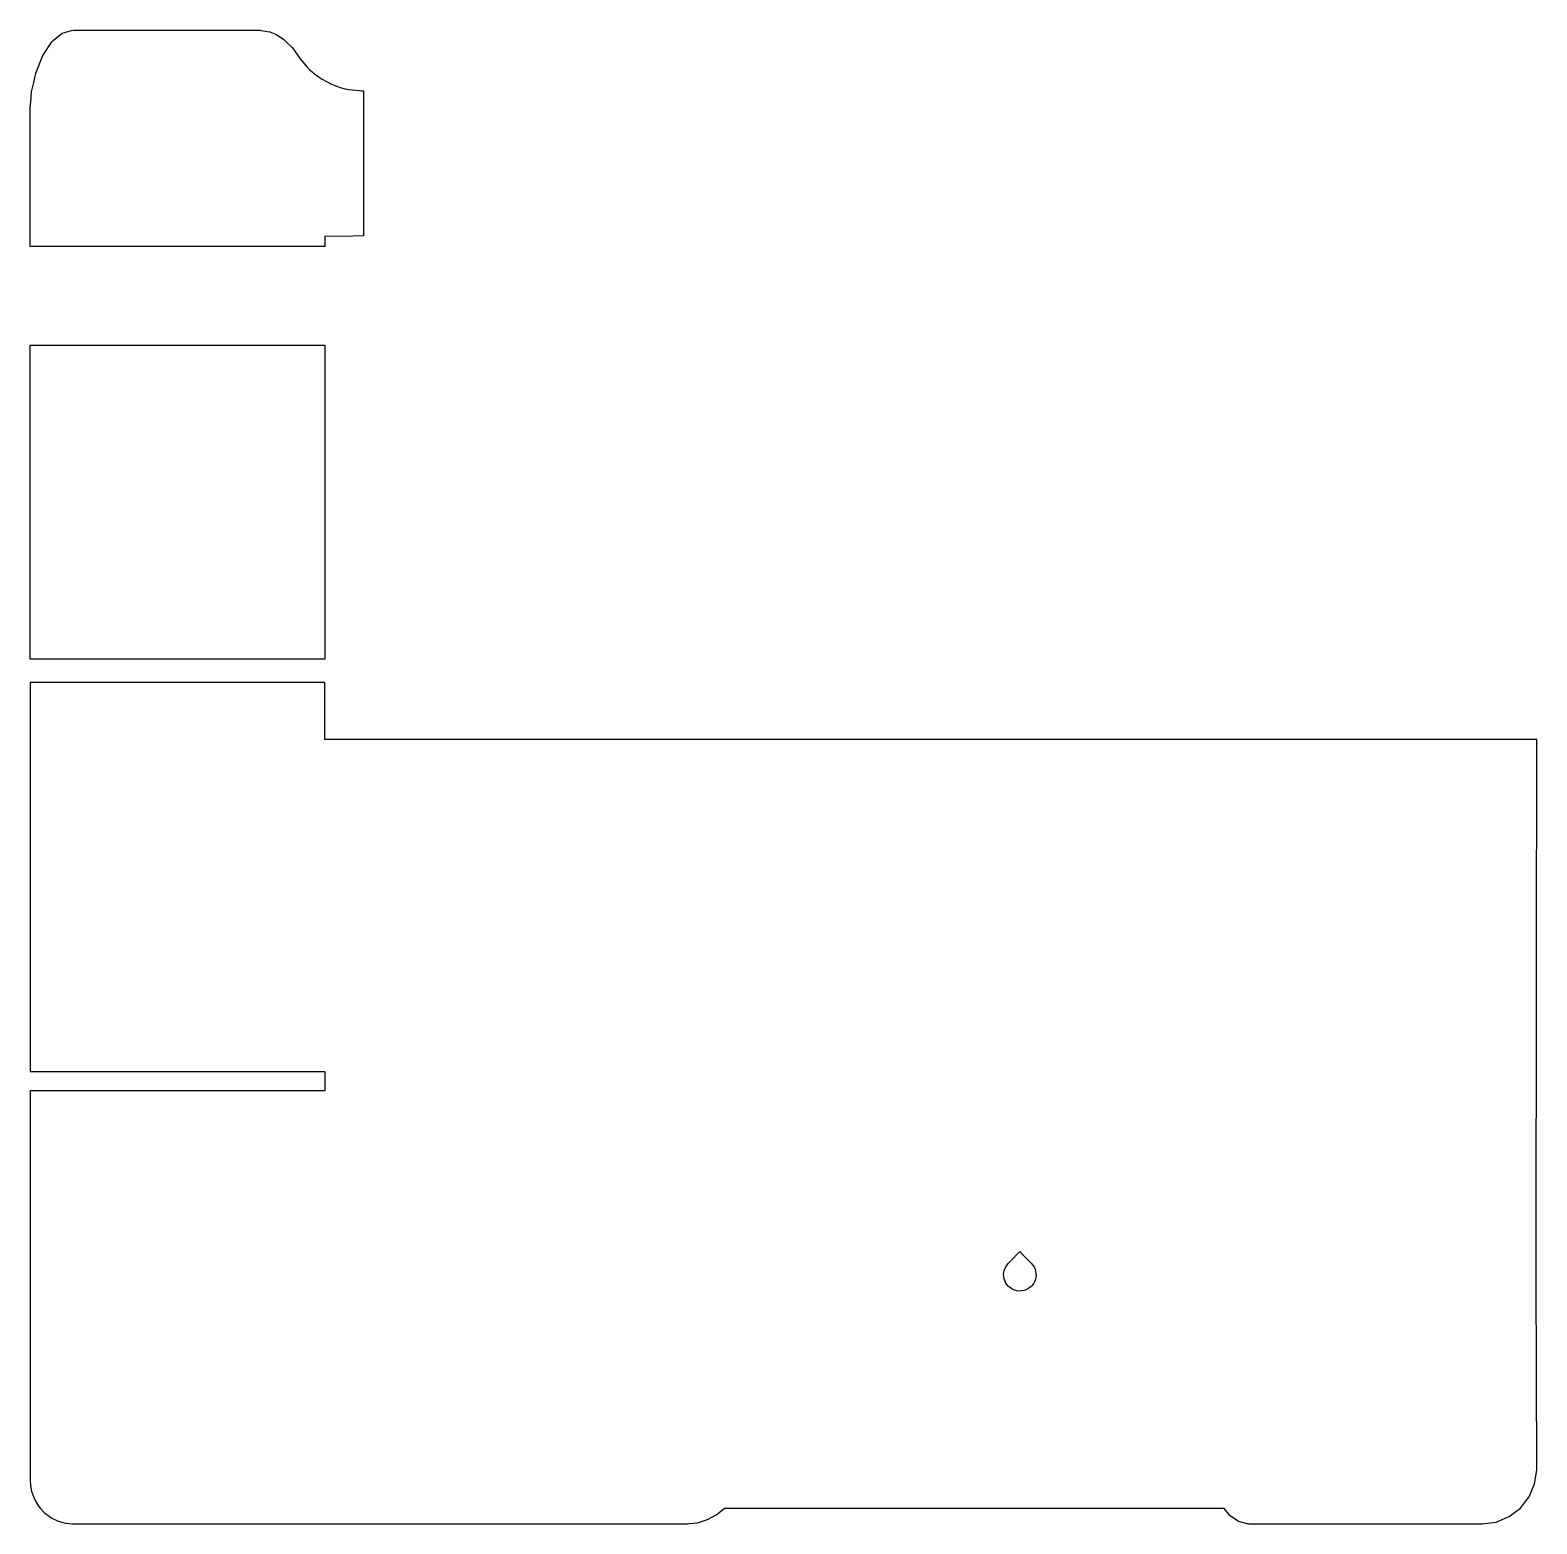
# Model space of a CAD drawing. Header units: metres. Extents: x 2.4 to 72, y -16 to 53.
import ezdxf

# ---------------------------------------------------------------- set-up
doc = ezdxf.new("R2010")
doc.units = ezdxf.units.M

msp = doc.modelspace()

# ---------------------------------------------------------------- linework, layer by layer
for p, q in [((3.882, 52.862), (4.315, 52.976)), ((4.315, 52.976), (4.4, 52.998)), ((4.4, 52.998), (5.118, 52.998)), ((5.118, 52.998), (13, 52.998)), ((13, 52.998), (13.055, 52.986)), ((13.055, 52.986), (13.145, 52.96)), ((13.145, 52.96), (13.461, 52.919)), ((13.461, 52.919), (13.781, 52.792)), ((3.017, 51.875), (3.4, 52.463)), ((3.4, 52.463), (3.462, 52.514)), ((3.462, 52.514), (3.882, 52.862)), ((13.781, 52.792), (14.107, 52.568)), ((14.107, 52.568), (14.197, 52.494)), ((14.197, 52.494), (14.508, 52.186)), ((14.508, 52.186), (14.837, 51.717)), ((2.67, 51.003), (2.986, 51.827)), ((2.986, 51.827), (3.017, 51.875)), ((14.837, 51.717), (14.841, 51.71)), ((14.841, 51.71), (14.952, 51.586)), ((14.952, 51.586), (15.191, 51.282)), ((2.57, 50.578), (2.655, 50.934)), ((2.655, 50.934), (2.668, 50.998)), ((2.668, 50.998), (2.67, 51.003)), ((15.191, 51.282), (15.309, 51.162)), ((15.309, 51.162), (15.535, 50.984)), ((15.535, 50.984), (15.697, 50.852)), ((15.697, 50.852), (15.882, 50.73)), ((2.425, 49.675), (2.466, 50.127)), ((2.466, 50.127), (2.467, 50.143)), ((2.467, 50.143), (2.468, 50.152)), ((2.468, 50.152), (2.57, 50.578)), ((15.882, 50.73), (16.314, 50.503)), ((16.314, 50.503), (16.361, 50.479)), ((16.361, 50.479), (16.391, 50.467)), ((16.391, 50.467), (16.521, 50.42)), ((16.521, 50.42), (16.558, 50.405)), ((16.558, 50.405), (16.722, 50.354)), ((16.722, 50.354), (16.946, 50.289)), ((16.946, 50.289), (17.044, 50.266)), ((17.044, 50.266), (17.099, 50.258)), ((17.099, 50.258), (17.589, 50.207)), ((17.589, 50.207), (17.696, 50.2)), ((17.696, 50.2), (17.727, 50.2)), ((17.727, 50.2), (17.8, 50.2)), ((17.8, 50.2), (17.8, 50.016)), ((2.4, 49.432), (2.425, 49.675)), ((2.4, 48.997), (2.4, 49.432)), ((17.8, 50.016), (17.8, 45.2)), ((2.4, 48.023), (2.4, 48.997)), ((2.4, 46.79), (2.4, 48.023)), ((2.4, 46.216), (2.4, 46.79)), ((2.4, 45.932), (2.4, 46.216)), ((2.4, 42.998), (2.4, 45.932)), ((17.8, 45.2), (17.8, 44.26)), ((17.8, 44.26), (17.8, 44.224)), ((17.8, 44.224), (17.8, 43.499)), ((16, 43.477), (16, 42.998)), ((16.822, 43.459), (16, 43.477)), ((16, 43.477), (16, 43.477)), ((17.8, 43.499), (16.822, 43.459)), ((14.959, 42.998), (2.4, 42.998)), ((16, 42.998), (14.959, 42.998)), ((2.4, 35.77), (2.4, 38.446)), ((2.4, 38.446), (7.748, 38.446)), ((7.748, 38.446), (16, 38.446)), ((16, 38.446), (16, 35.77)), ((16, 38.446), (16, 38.446)), ((2.4, 34.338), (2.4, 35.77)), ((16, 35.77), (16, 34.338)), ((2.4, 32.646), (2.4, 34.338)), ((16, 34.338), (16, 31.518)), ((2.4, 31.518), (2.4, 32.646)), ((2.4, 28.14), (2.4, 31.518)), ((16, 31.518), (16, 23.946)), ((2.4, 23.946), (2.4, 28.14)), ((14.292, 23.946), (2.4, 23.946)), ((16, 23.946), (14.292, 23.946)), ((4.108, 22.858), (2.4, 22.858)), ((2.4, 22.858), (2.4, 15.668)), ((16, 22.858), (4.108, 22.858)), ((16, 21.487), (16, 22.858)), ((16, 20.68), (16, 21.487)), ((16, 20.327), (16, 20.68)), ((16, 20.68), (16, 20.68)), ((16, 20.228), (16, 20.327)), ((28.663, 20.228), (16, 20.228)), ((29.492, 20.228), (28.663, 20.228)), ((30.424, 20.228), (29.492, 20.228)), ((59.212, 20.228), (30.424, 20.228)), ((62.393, 20.228), (59.212, 20.228)), ((64.47, 20.228), (62.393, 20.228)), ((65.456, 20.228), (64.47, 20.228)), ((71.972, 20.228), (65.456, 20.228)), ((71.972, 19.871), (71.972, 20.228)), ((71.952, 10.419), (71.972, 19.871)), ((2.4, 15.668), (2.4, 13.774)), ((2.4, 13.774), (2.4, 13.394)), ((2.4, 13.394), (2.4, 12.945)), ((2.4, 12.945), (2.4, 12.478)), ((2.4, 12.478), (2.4, 12.054)), ((2.4, 12.054), (2.4, 10.903)), ((2.4, 10.903), (2.4, 10.429)), ((2.4, 10.429), (2.4, 10.017)), ((2.4, 10.017), (2.4, 9.705)), ((71.946, -4.578), (71.95, 10.035)), ((71.95, 10.035), (71.952, 10.419)), ((2.4, 9.705), (2.4, 9.498)), ((2.4, 9.498), (2.4, 4.893)), ((2.4, 4.893), (14.292, 4.893)), ((14.292, 4.893), (16, 4.893)), ((16, 4.893), (16, 4.349)), ((16, 4.349), (16, 4.008)), ((2.732, 4), (2.4, 4)), ((2.4, 4), (2.4, -5.718)), ((16, 4), (2.732, 4)), ((16, 4.008), (16, 4)), ((47.644, -3.892), (48.1, -3.426)), ((48.1, -3.426), (48.179, -3.507)), ((47.425, -4.182), (47.447, -4.129)), ((47.447, -4.129), (47.529, -4.019)), ((47.529, -4.019), (47.564, -3.973)), ((47.564, -3.973), (47.644, -3.892)), ((48.179, -3.507), (48.636, -3.973)), ((48.636, -3.973), (48.671, -4.019)), ((48.671, -4.019), (48.753, -4.129)), ((48.753, -4.129), (48.804, -4.256)), ((47.35, -4.503), (47.367, -4.367)), ((47.358, -4.56), (47.35, -4.503)), ((47.377, -4.696), (47.358, -4.56)), ((47.367, -4.367), (47.374, -4.31)), ((47.374, -4.31), (47.425, -4.182)), ((47.399, -4.749), (47.377, -4.696)), ((47.452, -4.876), (47.399, -4.749)), ((48.77, -4.823), (48.748, -4.876)), ((48.823, -4.696), (48.77, -4.823)), ((48.804, -4.256), (48.826, -4.31)), ((48.831, -4.639), (48.823, -4.696)), ((48.826, -4.31), (48.843, -4.446)), ((48.85, -4.503), (48.831, -4.639)), ((48.843, -4.446), (48.85, -4.503)), ((71.967, -13.5), (71.946, -4.578)), ((47.488, -4.921), (47.452, -4.876)), ((47.572, -5.03), (47.488, -4.921)), ((47.617, -5.065), (47.572, -5.03)), ((47.727, -5.148), (47.617, -5.065)), ((47.78, -5.17), (47.727, -5.148)), ((47.907, -5.222), (47.78, -5.17)), ((47.78, -5.17), (47.78, -5.17)), ((47.964, -5.23), (47.907, -5.222)), ((48.1, -5.248), (47.964, -5.23)), ((48.157, -5.24), (48.1, -5.248)), ((48.293, -5.222), (48.157, -5.24)), ((48.347, -5.2), (48.293, -5.222)), ((48.473, -5.148), (48.347, -5.2)), ((48.519, -5.113), (48.473, -5.148)), ((48.628, -5.03), (48.519, -5.113)), ((48.664, -4.984), (48.628, -5.03)), ((48.748, -4.876), (48.664, -4.984)), ((2.4, -5.718), (2.4, -12.196)), ((2.4, -12.196), (2.4, -12.278)), ((2.4, -12.278), (2.4, -12.732)), ((2.4, -12.732), (2.4, -13.995)), ((71.865, -14.147), (71.952, -13.614)), ((71.952, -13.614), (71.967, -13.5)), ((2.4, -13.995), (2.4, -14)), ((2.4, -14), (2.413, -14.212)), ((2.413, -14.212), (2.431, -14.324)), ((2.431, -14.324), (2.46, -14.484)), ((2.46, -14.484), (2.57, -14.786)), ((71.615, -14.75), (71.754, -14.415)), ((71.754, -14.415), (71.865, -14.147)), ((2.57, -14.786), (2.628, -14.926)), ((2.628, -14.926), (2.791, -15.18)), ((2.791, -15.18), (2.878, -15.293)), ((2.878, -15.293), (3.071, -15.493)), ((34.105, -15.565), (34.459, -15.275)), ((34.459, -15.275), (45.404, -15.275)), ((45.404, -15.275), (45.658, -15.274)), ((45.658, -15.274), (45.933, -15.275)), ((45.933, -15.275), (46.562, -15.276)), ((46.562, -15.276), (57.519, -15.267)), ((57.519, -15.267), (57.577, -15.368)), ((71.007, -15.429), (71.218, -15.268)), ((71.218, -15.268), (71.444, -14.973)), ((71.444, -14.973), (71.615, -14.75)), ((3.071, -15.493), (3.175, -15.573)), ((3.175, -15.573), (3.402, -15.733)), ((3.402, -15.733), (3.667, -15.855)), ((3.667, -15.855), (3.76, -15.894)), ((3.76, -15.894), (4.039, -15.966)), ((4.039, -15.966), (4.336, -15.992)), ((4.336, -15.992), (4.372, -15.996)), ((4.372, -15.996), (4.386, -15.999)), ((4.386, -15.999), (4.4, -16)), ((4.4, -16), (5.734, -16)), ((5.734, -16), (28.38, -16)), ((28.38, -16), (31.465, -16)), ((31.465, -16), (32.7, -16)), ((32.7, -16), (32.729, -15.997)), ((32.729, -15.997), (32.757, -15.992)), ((32.757, -15.992), (32.815, -15.985)), ((32.815, -15.985), (33.209, -15.947)), ((33.209, -15.947), (33.629, -15.819)), ((33.629, -15.819), (33.683, -15.797)), ((33.683, -15.797), (34.083, -15.582)), ((34.083, -15.582), (34.105, -15.565)), ((57.577, -15.368), (57.581, -15.374)), ((57.581, -15.374), (57.747, -15.568)), ((57.747, -15.568), (57.765, -15.582)), ((57.765, -15.582), (58.143, -15.848)), ((58.143, -15.848), (58.193, -15.868)), ((58.193, -15.868), (58.573, -15.98)), ((58.573, -15.98), (58.594, -15.984)), ((58.594, -15.984), (58.619, -15.989)), ((58.619, -15.989), (58.677, -15.995)), ((58.677, -15.995), (58.735, -15.999)), ((58.735, -15.999), (58.738, -15.999)), ((58.738, -15.999), (58.797, -16)), ((58.797, -16), (58.8, -16)), ((58.8, -16), (59.305, -16)), ((59.305, -16), (65.538, -16)), ((65.538, -16), (69.399, -16)), ((69.399, -16), (69.433, -16)), ((69.433, -16), (69.461, -16)), ((69.461, -16), (69.565, -15.987)), ((69.565, -15.987), (70.097, -15.915)), ((70.097, -15.915), (70.476, -15.758)), ((70.476, -15.758), (70.7, -15.665)), ((70.7, -15.665), (71.007, -15.429))]:
    msp.add_line(p, q)

doc.saveas('drawing.dxf')
